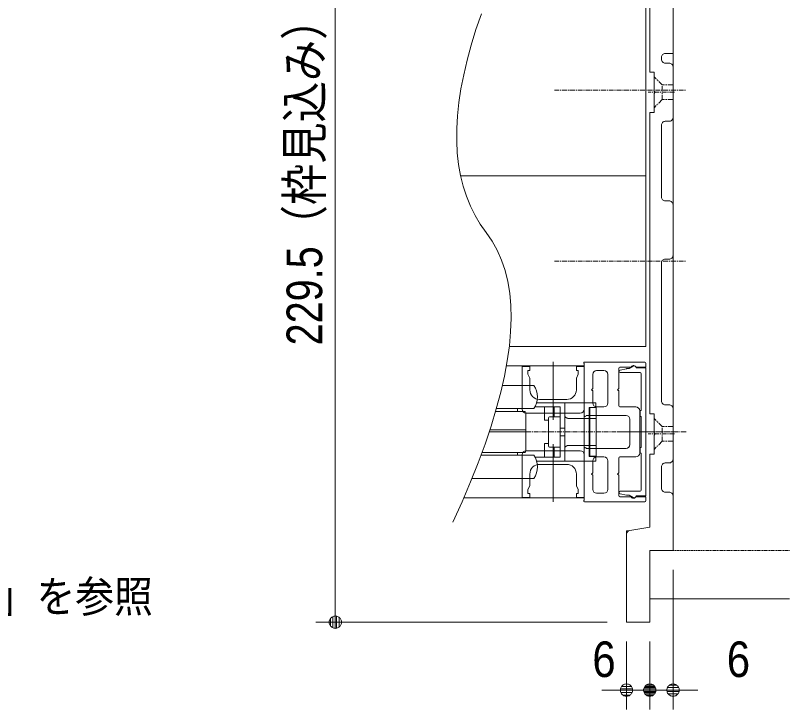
# Model space of a CAD drawing. Units: millimetres, scale not verified. Extents: x -6062 to 6062, y -3045 to 3045.
# Drawn here: x -4596 to -3798, y 1565 to 2280 of the extents above; entities that cross this region are included whole.
import ezdxf
from ezdxf.enums import TextEntityAlignment as Align

# ---------------------------------------------------------------- set-up
doc = ezdxf.new("R2010")
doc.units = ezdxf.units.MM
doc.header["$LTSCALE"] = 20
for name, pattern in [('CHAIN1', [8, 5, -1, 1, -1]), ('DASHED1', [1.8, 1.2, -0.6]), ('DOUBLE_CHAIN1', [8.8, 5, -1, 0.6, -0.6, 0.6, -1])]:
    doc.linetypes.add(name, pattern=pattern)
for name, color, linetype, lineweight in [('0-1_3一般', 7, 'Continuous', 9), ('0-2_2寸法-1', 7, 'Continuous', 9), ('0-3_0', 7, 'Continuous', 9), ('0-4_2寸法-3', 7, 'Continuous', 9), ('0-5_2寸法-2', 7, 'Continuous', 9)]:
    doc.layers.add(name, color=color, linetype=linetype, lineweight=lineweight)
doc.styles.add('ＭＳ ゴシック', font='')
doc.styles.add('ＭＳ Ｐゴシック', font='')
doc.styles.get('ＭＳ ゴシック').set_extended_font_data('MS Gothic')
doc.styles.get('ＭＳ Ｐゴシック').set_extended_font_data('MS PGothic')

# ---------------------------------------------------------------- blocks, each defined once
blk = doc.blocks.new('_Dot')
at = {"layer": '0-3_0'}
for p, q in [((-10, 0), (-20, 0)), ((9.78, 2), (-9.78, 2)), ((7.99, 6), (-7.99, 6)), ((9.16, -3.98), (-9.16, -3.98)), ((6, -7.98), (-6, -7.98))]:
    blk.add_line(p, q, dxfattribs=at)
for points in [[(10, 0), (9.92, 1.25), (9.69, 2.49), (9.3, 3.68), (8.76, 4.82), (8.09, 5.88), (7.29, 6.85), (6.37, 7.71), (5.36, 8.44), (4.26, 9.05), (3.09, 9.51), (1.87, 9.82), (0.63, 9.98), (-0.63, 9.98), (-1.87, 9.82), (-3.09, 9.51), (-4.26, 9.05), (-5.36, 8.44), (-6.37, 7.71), (-7.29, 6.85), (-8.09, 5.88), (-8.76, 4.82), (-9.3, 3.68), (-9.69, 2.49), (-9.92, 1.25), (-10, 0), (0, 0)], [(-10, 0), (-9.92, -1.25), (-9.69, -2.49), (-9.3, -3.68), (-8.76, -4.82), (-8.09, -5.88), (-7.29, -6.85), (-6.37, -7.71), (-5.36, -8.44), (-4.26, -9.05), (-3.09, -9.51), (-1.87, -9.82), (-0.63, -9.98), (0.63, -9.98), (1.87, -9.82), (3.09, -9.51), (4.26, -9.05), (5.36, -8.44), (6.37, -7.71), (7.29, -6.85), (8.09, -5.88), (8.76, -4.82), (9.3, -3.68), (9.69, -2.49), (9.92, -1.25), (10, 0), (0, 0)]]:
    blk.add_lwpolyline(points, close=True, dxfattribs=at)
blk = doc.blocks.new('グループ-15')
at = {"layer": '0-1_3一般'}
for p, q in [((-42620, 49976.9), (-42620, 41576.9)), ((-42620, 44816.9), (-42620, 45776.9)), ((-42860, 44696.9), (-42860, 44736.9)), ((-42780, 44816.9), (-42620, 44816.9)), ((-42700, 44616.9), (-42780, 44616.9)), ((-42620, 43496.9), (-42620, 44536.9)), ((-43100, 44432.9), (-43012, 44432.9)), ((-43012, 44432.9), (-43012, 44040.9)), ((-42988, 44016.9), (-43012, 44040.9)), ((-42988, 44016.9), (-43012, 44040.9)), ((-43012, 43992.9), (-42988, 44016.9)), ((-43012, 43992.9), (-42988, 44016.9)), ((-43012, 43992.9), (-43012, 43600.9)), ((-43012, 43600.9), (-43100, 43600.9)), ((-43100, 37392.9), (-43100, 43600.9)), ((-42700, 43416.9), (-42780, 43416.9)), ((-42860, 43336.9), (-42860, 41856.9)), ((-42620, 41696.9), (-42620, 42816.9)), ((-42700, 41776.9), (-42780, 41776.9)), ((-42620, 40656.9), (-42620, 41696.9)), ((-42780, 40576.9), (-42700, 40576.9)), ((-42620, 34736.9), (-42620, 40656.9)), ((-42860, 40496.9), (-42860, 37656.9)), ((-42780, 37576.9), (-42700, 37576.9)), ((-42620, 37496.9), (-42620, 36456.9)), ((-43100, 37392.9), (-43012, 37392.9)), ((-43012, 37392.9), (-43012, 37000.9)), ((-43012, 36952.9), (-43012, 36560.9)), ((-43012, 36560.9), (-43100, 36560.9)), ((-43100, 35056.9), (-43100, 36560.9)), ((-42700, 36376.9), (-42780, 36376.9)), ((-42860, 36296.9), (-42860, 35856.9)), ((-42780, 35776.9), (-42700, 35776.9)), ((-42620, 34576.9), (-42620, 35696.9)), ((-43100, 35056.9), (-43513.2, 34988)), ((-43580, 33096.9), (-43580, 34909.1)), ((-43100, 34576.9), (-42620, 34576.9)), ((-43100, 33096.9), (-43100, 34576.9)), ((-40220, 33576.9), (-43100, 33576.9)), ((-43580, 33096.9), (-43100, 33096.9))]:
    blk.add_line(p, q, dxfattribs=at)
at = {"layer": '0-1_3一般', "linetype": 'DOUBLE_CHAIN1'}
for p, q in [((-42844, 44168.9), (-43012, 44336.9)), ((-42620, 44168.9), (-42844, 44168.9)), ((-42844, 43864.9), (-42844, 44168.9)), ((-42844, 43864.9), (-43012, 43696.9)), ((-42620, 43864.9), (-42844, 43864.9)), ((-42620, 37128.9), (-42844, 37128.9)), ((-42844, 36824.9), (-43012, 36656.9)), ((-43580, 34976.9), (-43513.2, 34988)), ((-43580, 34976.9), (-43580, 34909.1))]:
    blk.add_line(p, q, dxfattribs=at)
at = {"layer": '0-1_3一般', "linetype": 'CHAIN1'}
for p, q in [((-42592.1, 44016.9), (-43130.5, 44016.9)), ((-42557.7, 37016.9), (-43045.7, 37016.9)), ((-42592.1, 36976.9), (-43130.5, 36976.9))]:
    blk.add_line(p, q, dxfattribs=at)
at = {"layer": '0-1_3一般', "linetype": 'DASHED1'}
blk.add_line((-40220, 34576.9), (-43100, 34576.9), dxfattribs=at)
at = {"layer": '0-1_3一般'}
for points in [[(-43100, 44432.9), (-43100, 45776.9), (-42620, 45776.9)], [(-43012, 36952.9), (-42988, 36976.9), (-43012, 37000.9)]]:
    blk.add_lwpolyline(points, dxfattribs=at)
at = {"layer": '0-1_3一般', "linetype": 'DOUBLE_CHAIN1'}
blk.add_lwpolyline([(-42620, 36824.9), (-42844, 36824.9), (-42844, 37128.9), (-43012, 37296.9)], dxfattribs=at)
at = {"layer": '0-1_3一般'}
for centre, start, end in [((-42780, 44736.9), 135, 180), ((-42780, 44696.9), 180, 225), ((-42780, 44736.9), 90, 135), ((-42780, 44696.9), 225, 270), ((-42700, 44536.9), 45, 90), ((-42700, 44536.9), 0, 45), ((-42780, 43336.9), 135, 180), ((-42780, 43336.9), 90, 135), ((-42700, 43496.9), 270, 315), ((-42700, 43496.9), 315, 0), ((-42780, 41856.9), 180, 225), ((-42780, 41856.9), 225, 270), ((-42700, 41696.9), 45, 90), ((-42700, 41696.9), 0, 45), ((-42780, 40496.9), 135, 180), ((-42780, 40496.9), 90, 135), ((-42700, 40656.9), 270, 315), ((-42700, 40656.9), 315, 0), ((-42780, 37656.9), 180, 225), ((-42780, 37656.9), 225, 270), ((-42700, 37496.9), 45, 90), ((-42700, 37496.9), 0, 45), ((-42780, 36296.9), 90, 135), ((-42700, 36456.9), 270, 315), ((-42700, 36456.9), 315, 0), ((-42780, 36296.9), 135, 180), ((-42780, 35856.9), 180, 225), ((-42780, 35856.9), 225, 270), ((-42700, 35696.9), 45, 90), ((-42700, 35696.9), 0, 45), ((-43500, 34909.1), 139.73116, 180), ((-43500, 34909.1), 99.46232, 139.73116)]:
    blk.add_arc(centre, 80, start, end, dxfattribs=at)
blk = doc.blocks.new('グループ-16')
at = {"layer": '0-1_3一般'}
for p, q in [((-45092, 37267.6), (-45092, 38459.6)), ((-44444, 38456.9), (-43204, 38456.9)), ((-44452, 38376.9), (-46054.4, 38376.9)), ((-45732, 37484.9), (-45732, 38364.9)), ((-45732, 38364.9), (-45572, 38364.9)), ((-45612, 38284.9), (-45572, 38284.9)), ((-45612, 38204.9), (-45612, 38284.9)), ((-45572, 38284.9), (-45572, 38364.9)), ((-44612, 38364.9), (-44452, 38364.9)), ((-44612, 38284.9), (-44612, 38364.9)), ((-44572, 38284.9), (-44612, 38284.9)), ((-44572, 38204.9), (-44572, 38284.9)), ((-44460, 38438.7), (-44460, 38440.9)), ((-44452, 37352.9), (-44452, 38424.9)), ((-44452, 38376.9), (-44452, 35656.9)), ((-44452, 38364.9), (-44452, 37484.9)), ((-43740, 38328.9), (-43740, 37908.9)), ((-43716, 38352.9), (-43486.6, 38352.9)), ((-43579.8, 38319.3), (-43712.7, 38292.7)), ((-43376.1, 38352.9), (-43180, 38352.9)), ((-43180, 38352.9), (-43180, 38432.9)), ((-45572, 38124.9), (-45612, 38204.9)), ((-45572, 37884.9), (-45572, 38124.9)), ((-44612, 38124.9), (-44572, 38204.9)), ((-44612, 37884.9), (-44612, 38124.9)), ((-44276, 38200.9), (-44276, 37908.9)), ((-44044, 38280.9), (-44196, 38280.9)), ((-43964, 38200.9), (-43964, 37612.9)), ((-43732, 38269.2), (-43732, 38264.9)), ((-43708, 38240.9), (-43300, 38240.9)), ((-43276, 38216.9), (-43276, 37456.9)), ((-45492, 37976.9), (-46136.5, 37976.9)), ((-44276, 37908.9), (-44300, 37884.9)), ((-44300, 37884.9), (-44276, 37860.9)), ((-44276, 37860.9), (-44276, 37612.9)), ((-43740, 37908.9), (-43764, 37884.9)), ((-43764, 37884.9), (-43740, 37860.9)), ((-43740, 37860.9), (-43740, 37556.9)), ((-44812, 37684.9), (-45372, 37684.9)), ((-45492, 37496.9), (-46261, 37496.9)), ((-45828, 37440.9), (-45828, 37496.9)), ((-45465.6, 37536.9), (-45268, 37536.9)), ((-44852, 37616.9), (-45430.4, 37616.9)), ((-45268, 37256.9), (-45268, 37536.9)), ((-45268, 37536.9), (-45068, 37536.9)), ((-45068, 37536.9), (-44948, 37536.9)), ((-45068, 37328.9), (-45068, 37536.9)), ((-44948, 37328.9), (-44948, 37536.9)), ((-44452, 37616.9), (-44772, 37616.9)), ((-44452, 37616.9), (-44452, 37296.9)), ((-44452, 37616.9), (-44212, 37616.9)), ((-44348, 37520.9), (-44212, 37520.9)), ((-44348, 37296.9), (-44348, 37520.9)), ((-44332, 37516.9), (-44348, 37516.9)), ((-44332, 37516.9), (-44204, 37516.9)), ((-44332, 37476.9), (-44332, 37516.9)), ((-44212, 37616.9), (-44212, 37520.9)), ((-44204, 37516.9), (-44204, 37476.9)), ((-44044, 37532.9), (-44196, 37532.9)), ((-43388, 37532.9), (-43716, 37532.9)), ((-46277.1, 37440.9), (-45692, 37440.9)), ((-44532, 37404.9), (-45652, 37404.9)), ((-45136.8, 37328.9), (-45164, 37328.9)), ((-44851.9, 37353.5), (-44852, 37356.3)), ((-44428, 37336.9), (-44436, 37336.9)), ((-44412, 37356.9), (-44412, 37352.9)), ((-43588, 37356.9), (-44412, 37356.9)), ((-44332, 37476.9), (-44332, 37336.9)), ((-44204, 37476.9), (-44204, 37336.9)), ((-44204, 37336.9), (-44204, 37296.9)), ((-43308, 36580.9), (-43308, 37452.9)), ((-43276, 37336.9), (-43276, 36696.9)), ((-45268, 37256.9), (-45188, 37256.9)), ((-45188, 36728.9), (-45188, 37304.9)), ((-44948, 37318.2), (-44948, 37308.3)), ((-44452, 37294), (-44772, 37294)), ((-44348, 37296.9), (-44452, 37296.9)), ((-44452, 37296.9), (-44452, 37294)), ((-44348, 36736.9), (-44348, 37296.9)), ((-44332, 36736.9), (-44332, 37296.9)), ((-44204, 36736.9), (-44204, 37296.9)), ((-43508, 36756.9), (-43508, 37276.9)), ((-45692, 37016.9), (-46409.3, 37016.9)), ((-45692, 37056.9), (-46396, 37056.9)), ((-45692, 37016.9), (-45652, 37016.9)), ((-45652, 37056.9), (-45652, 37016.9)), ((-45652, 37016.9), (-45652, 36632.9)), ((-44852, 37096.9), (-44948, 37096.9)), ((-43764, 37016.9), (-43142.1, 37016.9)), ((-43498.6, 37016.9), (-43018.6, 37016.9)), ((-44852, 36936.9), (-44948, 36936.9)), ((-45188, 36776.9), (-45268, 36776.9)), ((-45268, 36496.9), (-45268, 36776.9)), ((-45164, 36704.9), (-45136.8, 36704.9)), ((-44948, 36704.9), (-45136.8, 36704.9)), ((-45092, 35574.1), (-45092, 36766.1)), ((-45068, 36496.9), (-45068, 36704.9)), ((-44948, 36715.5), (-44948, 36704.9)), ((-44772, 36739.8), (-44452, 36739.8)), ((-44452, 36739.8), (-44452, 36736.9)), ((-44428, 36696.9), (-44436, 36696.9)), ((-44332, 36736.9), (-44204, 36736.9)), ((-44332, 36696.9), (-44332, 36736.9)), ((-44332, 36696.9), (-44332, 36556.9)), ((-44204, 36736.9), (-44204, 36696.9)), ((-44204, 36696.9), (-44204, 36556.9)), ((-46578.2, 36536.9), (-45492, 36536.9)), ((-45692, 36592.9), (-46557.4, 36592.9)), ((-45828, 36536.9), (-45828, 36592.9)), ((-45732, 35668.9), (-45732, 36548.9)), ((-45652, 36628.9), (-44532, 36628.9)), ((-44851.9, 36680.2), (-44852, 36677.5)), ((-44852, 36416.9), (-44852, 36677.5)), ((-44452, 36680.9), (-44452, 35608.9)), ((-44452, 36548.9), (-44452, 35668.9)), ((-44332, 36516.9), (-44332, 36556.9)), ((-44204, 36556.9), (-44204, 36516.9)), ((-43276, 36576.9), (-43276, 35816.9)), ((-45465.6, 36496.9), (-45268, 36496.9)), ((-44852, 36416.9), (-45430.4, 36416.9)), ((-45268, 36496.9), (-45068, 36496.9)), ((-44772, 36416.9), (-44852, 36416.9)), ((-44452, 36416.9), (-44772, 36416.9)), ((-44332, 36516.9), (-44348, 36516.9)), ((-44204, 36516.9), (-44332, 36516.9)), ((-44276, 36172.9), (-44276, 36420.9)), ((-44212, 36512.9), (-44212, 36416.9)), ((-44044, 36500.9), (-44196, 36500.9)), ((-43964, 35832.9), (-43964, 36420.9)), ((-43740, 36172.9), (-43740, 36476.9)), ((-43388, 36500.9), (-43716, 36500.9)), ((-45372, 36348.9), (-44812, 36348.9)), ((-46765.3, 36056.9), (-45492, 36056.9)), ((-45572, 35908.9), (-45572, 36148.9)), ((-44612, 35908.9), (-44612, 36148.9)), ((-44276, 36172.9), (-44300, 36148.9)), ((-44300, 36148.9), (-44276, 36124.9)), ((-44276, 35832.9), (-44276, 36124.9)), ((-43740, 36172.9), (-43764, 36148.9)), ((-43764, 36148.9), (-43740, 36124.9)), ((-43740, 35704.9), (-43740, 36124.9)), ((-45612, 35828.9), (-45572, 35908.9)), ((-44572, 35828.9), (-44612, 35908.9)), ((-45612, 35748.9), (-45612, 35828.9)), ((-45572, 35748.9), (-45612, 35748.9)), ((-45572, 35668.9), (-45572, 35748.9)), ((-44612, 35748.9), (-44572, 35748.9)), ((-44612, 35668.9), (-44612, 35748.9)), ((-44572, 35748.9), (-44572, 35828.9)), ((-44044, 35752.9), (-44196, 35752.9)), ((-43732, 35768.9), (-43732, 35764.6)), ((-43712.7, 35741), (-43579.8, 35714.4)), ((-43300, 35792.9), (-43708, 35792.9)), ((-44452, 35656.9), (-46933.3, 35656.9)), ((-45572, 35668.9), (-45732, 35668.9)), ((-44452, 35668.9), (-44612, 35668.9)), ((-44460, 35595), (-44460, 35592.9)), ((-44444, 35576.9), (-43204, 35576.9)), ((-43716, 35680.9), (-43486.6, 35680.9)), ((-43376.1, 35680.9), (-43180, 35680.9)), ((-43180, 35680.9), (-43180, 35600.9))]:
    blk.add_line(p, q, dxfattribs=at)
at = {"layer": '0-1_3一般', "linetype": 'CHAIN1'}
blk.add_line((-42350.1, 37016.9), (-46409.3, 37016.9), dxfattribs=at)
at = {"layer": '0-1_3一般'}
for points in [[(-43440, 38371.5), (-43527.7, 38320.9), (-43564.1, 38320.9)], [(-43380, 35696.9), (-43180, 35696.9), (-43180, 38336.9), (-43380, 38336.9)], [(-44852, 36677.5), (-44852, 37356.3), (-44852, 37616.9), (-44772, 37616.9)], [(-45652, 37400.9), (-45652, 37056.9), (-45692, 37056.9)], [(-45136.8, 37328.9), (-44948, 37328.9), (-44948, 37318.2)], [(-44772, 37294), (-44774.8, 37294.2), (-44777.5, 37294.6), (-44780.3, 37294.9), (-44783, 37295.4), (-44785.8, 37295.9), (-44788.5, 37296.5), (-44791.2, 37297.2), (-44793.9, 37297.9), (-44796.6, 37298.7), (-44799.3, 37299.6), (-44802, 37300.5), (-44804.7, 37301.5), (-44807.4, 37302.6), (-44810, 37303.8), (-44812.7, 37305), (-44815.3, 37306.3), (-44818, 37307.7), (-44820.6, 37309.1), (-44823.2, 37310.7), (-44825.8, 37312.3), (-44828.4, 37313.9), (-44830.8, 37315.6), (-44833.1, 37317.4), (-44835.2, 37319.2), (-44837.3, 37321.1), (-44839.2, 37323), (-44840.9, 37325), (-44842.5, 37327.1), (-44844.1, 37329.2), (-44845.4, 37331.4), (-44846.7, 37333.6), (-44847.8, 37335.9), (-44848.8, 37338.2), (-44849.6, 37340.6), (-44850.3, 37343.1), (-44850.9, 37345.6), (-44851.4, 37348.2), (-44851.7, 37350.8), (-44851.9, 37353.5)], [(-44204, 37296.9), (-44332, 37296.9), (-44332, 37336.9)], [(-43276, 37456.9), (-43300, 37456.9), (-43300, 37336.9), (-43276, 37336.9)], [(-44948, 37308.3), (-44948, 36725.4), (-44948, 36715.5)], [(-45068, 36496.9), (-44948, 36496.9), (-44948, 36704.9)], [(-44772, 36739.8), (-44774.8, 36739.5), (-44777.5, 36739.2), (-44780.3, 36738.8), (-44783, 36738.4), (-44785.8, 36737.9), (-44788.5, 36737.3), (-44791.2, 36736.6), (-44793.9, 36735.9), (-44796.6, 36735.1), (-44799.3, 36734.2), (-44802, 36733.2), (-44804.7, 36732.2), (-44807.4, 36731.1), (-44810, 36730), (-44812.7, 36728.7), (-44815.3, 36727.4), (-44818, 36726.1), (-44820.6, 36724.6), (-44823.2, 36723.1), (-44825.8, 36721.5), (-44828.4, 36719.9), (-44830.8, 36718.2), (-44833.1, 36716.4), (-44835.2, 36714.6), (-44837.3, 36712.7), (-44839.2, 36710.7), (-44840.9, 36708.7), (-44842.5, 36706.7), (-44844.1, 36704.6), (-44845.4, 36702.4), (-44846.7, 36700.2), (-44847.8, 36697.9), (-44848.8, 36695.5), (-44849.6, 36693.1), (-44850.3, 36690.7), (-44850.9, 36688.1), (-44851.4, 36685.6), (-44851.7, 36682.9), (-44851.9, 36680.2)], [(-44212, 36512.9), (-44348, 36512.9), (-44348, 36736.9), (-44452, 36736.9), (-44452, 36416.9), (-44212, 36416.9)], [(-43276, 36696.9), (-43300, 36696.9), (-43300, 36576.9), (-43276, 36576.9)], [(-43588, 36676.9), (-44412, 36676.9), (-44412, 36680.9)], [(-43564.1, 35712.9), (-43527.7, 35712.9), (-43440, 35662.2)]]:
    blk.add_lwpolyline(points, dxfattribs=at)
for centre, radius, start, end in [((-44444, 38440.9), 16, 90, 180), ((-43204, 38432.9), 24, 0, 90), ((-44444, 38438.7), 16, 180, 240), ((-43716, 38328.9), 24, 90, 180), ((-43708, 38269.2), 24, 101.30993, 180), ((-43564.1, 38240.9), 80, 90, 101.30993), ((-43436, 38328.9), 56, 33.74899, 154.62307), ((-43420, 38336.9), 40, 0, 120), ((-43376.1, 38368.9), 16, 213.74899, 270), ((-44196, 38200.9), 80, 90, 180), ((-44044, 38200.9), 80, 0, 90), ((-43708, 38264.9), 24, 180, 270), ((-43300, 38216.9), 24, 0, 90), ((-45812, 37736.9), 400, 323.1301, 36.8699), ((-45372, 37884.9), 200, 180, 270), ((-44812, 37884.9), 200, 270, 0), ((-45652, 37484.9), 80, 180, 270), ((-44532, 37484.9), 80, 270, 0), ((-44196, 37612.9), 80, 180, 270), ((-44044, 37612.9), 80, 270, 0), ((-43716, 37556.9), 24, 180, 270), ((-43388, 37452.9), 80, 0, 90), ((-45692, 37400.9), 40, 0, 90), ((-45164, 37304.9), 24, 90, 180), ((-44436, 37352.9), 16, 180, 270), ((-44428, 37352.9), 16, 270, 0), ((-43588, 37276.9), 80, 0, 90), ((-45164, 36728.9), 24, 180, 270), ((-44436, 36680.9), 16, 90, 180), ((-44428, 36680.9), 16, 0, 90), ((-43588, 36756.9), 80, 270, 0), ((-45652, 36548.9), 80, 90, 180), ((-45692, 36632.9), 40, 270, 0), ((-45812, 36296.9), 400, 323.1301, 36.8699), ((-44532, 36548.9), 80, 0, 90), ((-43388, 36580.9), 80, 270, 0), ((-44196, 36420.9), 80, 90, 180), ((-44044, 36420.9), 80, 0, 90), ((-43716, 36476.9), 24, 90, 180), ((-45372, 36148.9), 200, 90, 180), ((-44812, 36148.9), 200, 0, 90), ((-44196, 35832.9), 80, 180, 270), ((-44044, 35832.9), 80, 270, 0), ((-43708, 35768.9), 24, 90, 180), ((-43708, 35764.6), 24, 180, 258.69007), ((-43300, 35816.9), 24, 270, 0), ((-44444, 35595), 16, 120, 180), ((-44444, 35592.9), 16, 180, 270), ((-43716, 35704.9), 24, 180, 270), ((-43564.1, 35792.9), 80, 258.69007, 270), ((-43436, 35704.9), 56, 205.37693, 326.25101), ((-43420, 35696.9), 40, 240, 0), ((-43376.1, 35664.9), 16, 90, 146.25101), ((-43204, 35600.9), 24, 270, 0)]:
    blk.add_arc(centre, radius, start, end, dxfattribs=at)
blk = doc.blocks.new('グループ-17')
at = {"layer": '0-1_3一般', "linetype": 'CHAIN1'}
for p, q in [((-45064.2, 44056.9), (-42344.2, 44056.9)), ((-45064.2, 40536.9), (-42344.2, 40536.9))]:
    blk.add_line(p, q, dxfattribs=at)
at = {"layer": '0-1_3一般'}
for points in [[(-46503, 45816.9), (-43180, 45816.9), (-43180, 42296.9), (-46998.1, 42296.9)], [(-46998.1, 42296.9), (-43180, 42296.9), (-43180, 38776.9), (-45994.7, 38776.9)]]:
    blk.add_lwpolyline(points, dxfattribs=at)
for name in ['グループ-15', 'グループ-16']:
    blk.add_blockref(name, (0, 0), dxfattribs=at)

msp = doc.modelspace()

# ---------------------------------------------------------------- linework, layer by layer
at = {"layer": '0-1_3一般'}
msp.add_line((-4135.87, 1778.91), (-4145.38, 1757.84), dxfattribs=at)
msp.add_lwpolyline([(-4116.01, 2281.7), (-4121.59, 2265.31), (-4126.48, 2249.38), (-4130.68, 2233.9), (-4134.2, 2218.87), (-4137.02, 2204.3), (-4139.15, 2190.18), (-4140.6, 2176.52), (-4141.35, 2163.31), (-4141.42, 2150.55), (-4140.8, 2138.25), (-4139.48, 2126.4), (-4137.48, 2115.01), (-4134.79, 2104.07), (-4131.41, 2093.58), (-4127.33, 2083.55), (-4122.57, 2073.98), (-4117.12, 2064.85), (-4110.99, 2056.18), (-4104.91, 2047.42), (-4099.66, 2038.01), (-4095.23, 2027.95), (-4091.61, 2017.24), (-4088.82, 2005.88), (-4086.85, 1993.88), (-4085.7, 1981.23), (-4085.37, 1967.93), (-4085.86, 1953.98), (-4087.17, 1939.39), (-4089.3, 1924.15), (-4092.25, 1908.26), (-4096.02, 1891.73), (-4100.61, 1874.54), (-4106.02, 1856.71), (-4112.25, 1838.23), (-4119.3, 1819.11), (-4127.18, 1799.33), (-4135.87, 1778.91)], dxfattribs=at)
at = {"layer": '0-2_2寸法-1'}
for p, q in [((-4266.5, 2560.13), (-4266.5, 1667.56)), ((-3986.5, 1654.84), (-4286.5, 1654.84))]:
    msp.add_line(p, q, dxfattribs=at)
at = {"layer": '0-5_2寸法-2'}
for p, q in [((-3918.5, 1708.84), (-3918.5, 1564.84)), ((-3966.5, 1634.84), (-3966.5, 1564.84)), ((-3942.5, 1634.84), (-3942.5, 1564.84)), ((-3942.5, 1634.84), (-3942.5, 1564.84)), ((-3979.21, 1584.84), (-3991.92, 1584.84)), ((-3955.21, 1584.84), (-3967.92, 1584.84)), ((-3942.5, 1584.84), (-3966.5, 1584.84)), ((-3942.5, 1584.84), (-3918.5, 1584.84)), ((-3929.79, 1584.84), (-3917.08, 1584.84)), ((-3905.79, 1584.84), (-3893.08, 1584.84))]:
    msp.add_line(p, q, dxfattribs=at)

# ---------------------------------------------------------------- block references
at = {"layer": '0-1_3一般', "xscale": 0.05, "yscale": 0.05}
msp.add_blockref('グループ-17', (-1787.5, 0), dxfattribs=at)
at = {"layer": '0-2_2寸法-1', "xscale": 0.6356201, "yscale": 0.6356201, "rotation": 270}
msp.add_blockref('_Dot', (-4266.5, 1654.84), dxfattribs=at)
at = {"layer": '0-5_2寸法-2', "xscale": 0.6356201, "yscale": 0.6356201}
for p in [(-3966.5, 1584.84), (-3942.5, 1584.84)]:
    msp.add_blockref('_Dot', p, dxfattribs=at)
at = {"layer": '0-5_2寸法-2', "xscale": 0.6356201, "yscale": 0.6356201, "rotation": 180}
for p in [(-3942.5, 1584.84), (-3918.5, 1584.84)]:
    msp.add_blockref('_Dot', p, dxfattribs=at)

# ---------------------------------------------------------------- texts
at = {"layer": '0-2_2寸法-1', "style": 'ＭＳ Ｐゴシック', "width": 0.85}
msp.add_text('229.5（枠見込み）', height=36.69, rotation=90, dxfattribs=at).set_placement((-4269.03, 1939.98), align=Align.BOTTOM_LEFT)
at = {"layer": '0-4_2寸法-3', "style": 'ＭＳ ゴシック', "width": 0.9}
msp.add_text('※ 詳しくは「枠詳細図面」を参照', height=32.55, dxfattribs=at).set_placement((-5073.78, 1655.26), align=Align.BOTTOM_LEFT)
at = {"layer": '0-5_2寸法-2', "style": 'ＭＳ Ｐゴシック', "width": 0.9}
for p in [(-4001.65, 1587.32), (-3863.12, 1587.32)]:
    msp.add_text('6', height=36.66, dxfattribs=at).set_placement(p, align=Align.BOTTOM_LEFT)

doc.saveas('drawing.dxf')
